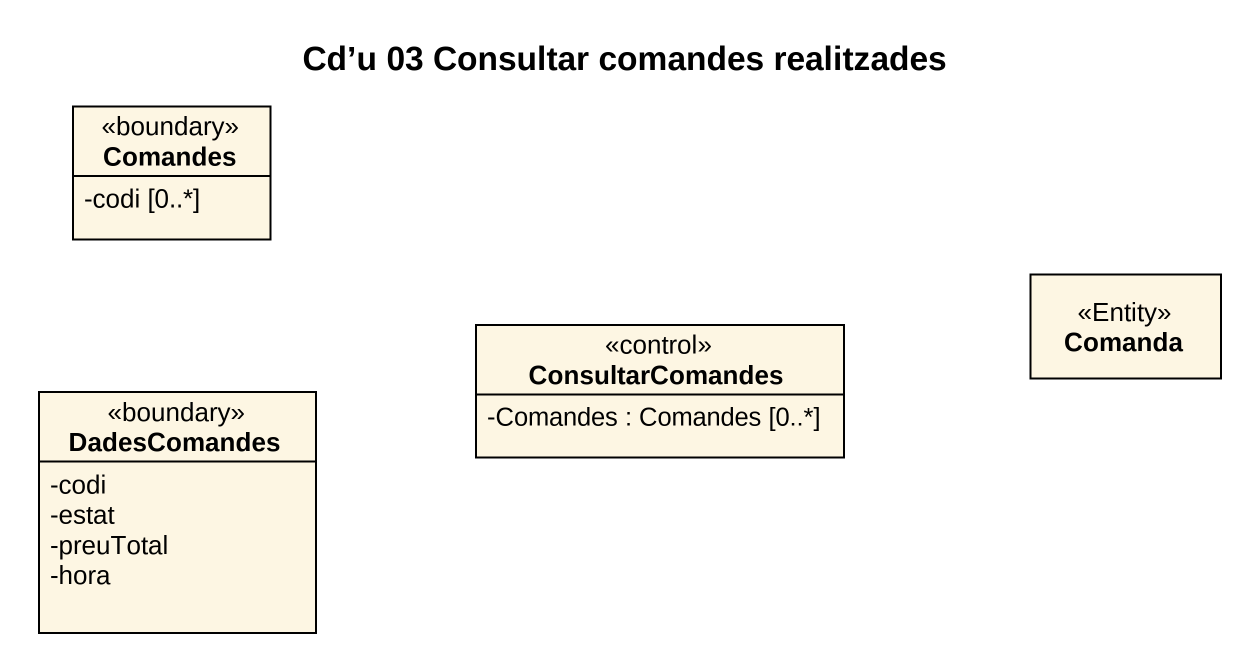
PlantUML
@startuml
title Cd’u 03 Consultar comandes realitzades
hide circle
hide empty members
skinparam classAttributeIconSize 0
class Comandes <<boundary>> {
  -codi [0..*]
}
class ConsultarComandes <<control>> {
  -Comandes : Comandes [0..*]
}
class Comanda <<Entity>>
class DadesComandes <<boundary>> {
  -codi
  -estat
  -preuTotal
  -hora
}
@enduml
